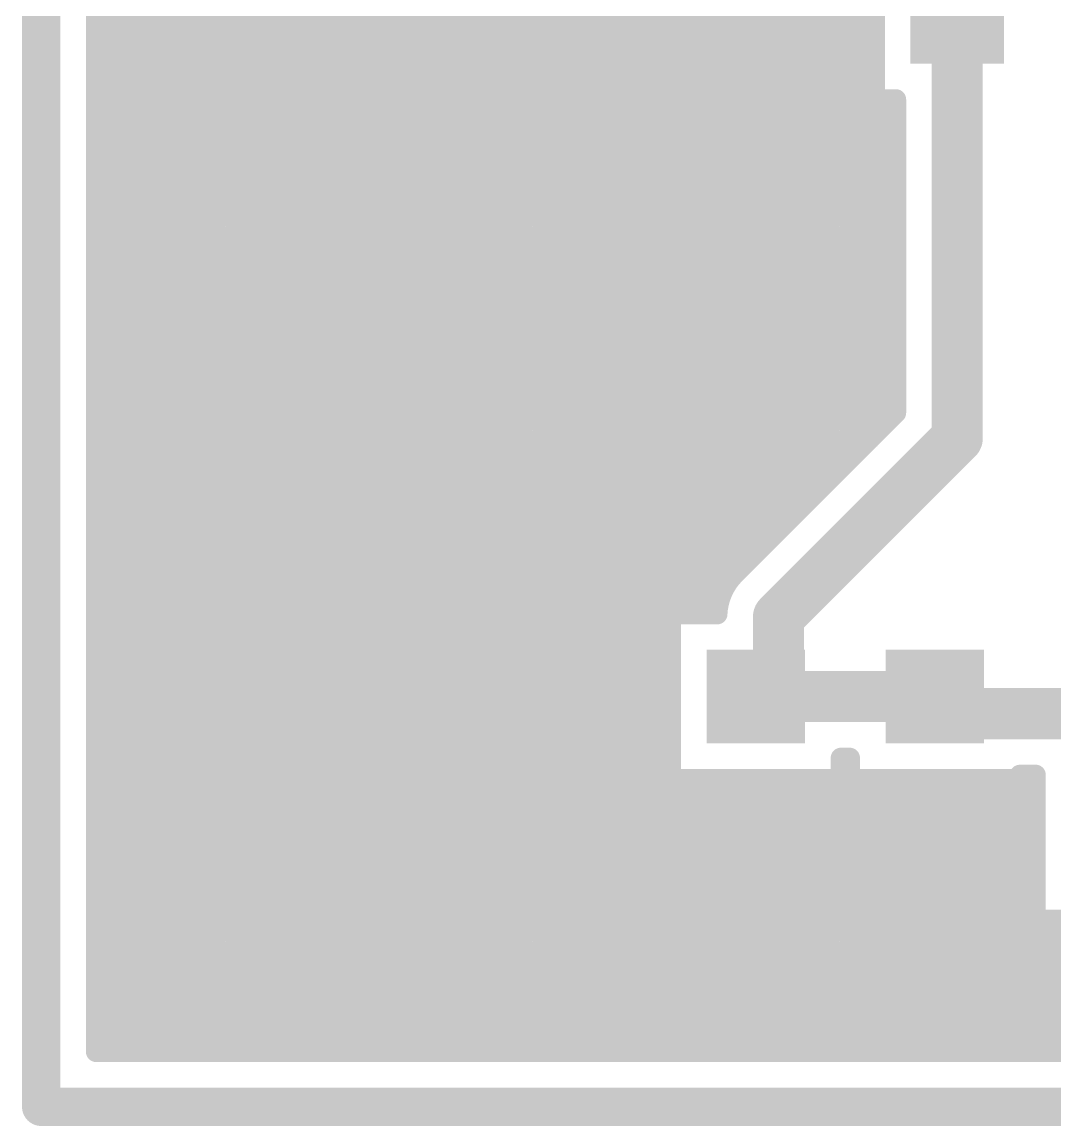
# Model space of a CAD drawing. Header units: inches. Extents: x 0 to 226, y 0 to 70.
# Drawn here: x 88.13 to 98.4, y -0.19 to 10.78 of the extents above; entities that cross this region are included whole.
import ezdxf

# ---------------------------------------------------------------- set-up
doc = ezdxf.new("R2010")
doc.units = ezdxf.units.IN
doc.layers.add('Keep-Out Layer', color=6, linetype='Continuous')
doc.layers.add('Top Layer', color=1, linetype='Continuous')

msp = doc.modelspace()

# ---------------------------------------------------------------- linework, layer by layer
at = {"layer": 'Keep-Out Layer'}
for points in [[(88.322, 0, 0.381, 0.381, 0), (88.322, 24.83, 0.381, 0.381, 0)], [(88.322, 0, 0.381, 0.381, 0), (107.762, 0, 0.381, 0.381, 0)]]:
    msp.add_lwpolyline(points, format="xyseb", dxfattribs=at)
msp.add_lwpolyline([(88.226, 0, 0.191, 0.191, 1), (88.417, 0, 0.191, 0.191, 1)], format="xyseb", close=True, dxfattribs=at)
msp.add_lwpolyline([(88.226, 0, 0.191, 0.191, 1), (88.417, 0, 0.191, 0.191, 1)], format="xyseb", close=True, dxfattribs=at)
at = {"layer": 'Top Layer'}
for points in [[(88.868, 0.546, 0.203, 0.203, 0), (88.868, 18.506, 0.203, 0.203, 0)], [(89.038, 0.546, 0.203, 0.203, 0), (89.038, 18.506, 0.203, 0.203, 0)], [(89.242, 0.546, 0.203, 0.203, 0), (89.242, 18.506, 0.203, 0.203, 0)], [(89.445, 0.546, 0.203, 0.203, 0), (89.445, 18.506, 0.203, 0.203, 0)], [(89.648, 0.546, 0.203, 0.203, 0), (89.648, 18.506, 0.203, 0.203, 0)], [(89.851, 0.546, 0.203, 0.203, 0), (89.851, 18.506, 0.203, 0.203, 0)], [(90.054, 0.546, 0.203, 0.203, 0), (90.054, 18.506, 0.203, 0.203, 0)], [(90.258, 0.546, 0.203, 0.203, 0), (90.258, 18.506, 0.203, 0.203, 0)], [(90.461, 0.546, 0.203, 0.203, 0), (90.461, 18.506, 0.203, 0.203, 0)], [(90.664, 0.546, 0.203, 0.203, 0), (90.664, 18.506, 0.203, 0.203, 0)], [(90.867, 0.546, 0.203, 0.203, 0), (90.867, 18.506, 0.203, 0.203, 0)], [(91.07, 0.546, 0.203, 0.203, 0), (91.07, 18.506, 0.203, 0.203, 0)], [(91.274, 0.546, 0.203, 0.203, 0), (91.274, 18.506, 0.203, 0.203, 0)], [(91.477, 0.546, 0.203, 0.203, 0), (91.477, 18.506, 0.203, 0.203, 0)], [(91.68, 0.546, 0.203, 0.203, 0), (91.68, 18.506, 0.203, 0.203, 0)], [(91.883, 0.546, 0.203, 0.203, 0), (91.883, 18.506, 0.203, 0.203, 0)], [(92.086, 0.546, 0.203, 0.203, 0), (92.086, 18.506, 0.203, 0.203, 0)], [(92.29, 0.546, 0.203, 0.203, 0), (92.29, 18.506, 0.203, 0.203, 0)], [(92.493, 0.546, 0.203, 0.203, 0), (92.493, 18.506, 0.203, 0.203, 0)], [(92.696, 0.546, 0.203, 0.203, 0), (92.696, 18.506, 0.203, 0.203, 0)], [(92.899, 0.546, 0.203, 0.203, 0), (92.899, 18.506, 0.203, 0.203, 0)], [(93.102, 0.546, 0.203, 0.203, 0), (93.102, 18.506, 0.203, 0.203, 0)], [(93.306, 0.546, 0.203, 0.203, 0), (93.306, 18.506, 0.203, 0.203, 0)], [(93.509, 0.546, 0.203, 0.203, 0), (93.509, 18.506, 0.203, 0.203, 0)], [(93.712, 0.546, 0.203, 0.203, 0), (93.712, 18.506, 0.203, 0.203, 0)], [(93.915, 0.546, 0.203, 0.203, 0), (93.915, 18.506, 0.203, 0.203, 0)], [(94.118, 0.546, 0.203, 0.203, 0), (94.118, 18.506, 0.203, 0.203, 0)], [(94.322, 0.546, 0.203, 0.203, 0), (94.322, 18.506, 0.203, 0.203, 0)], [(94.525, 0.546, 0.203, 0.203, 0), (94.525, 18.506, 0.203, 0.203, 0)], [(94.728, 4.898, 0.203, 0.203, 0), (94.728, 18.506, 0.203, 0.203, 0)], [(94.931, 4.898, 0.203, 0.203, 0), (94.931, 18.506, 0.203, 0.203, 0)], [(95.134, 5.196, 0.203, 0.203, 0), (95.134, 18.506, 0.203, 0.203, 0)], [(95.338, 5.42, 0.203, 0.203, 0), (95.338, 18.506, 0.203, 0.203, 0)], [(95.541, 5.623, 0.203, 0.203, 0), (95.541, 18.506, 0.203, 0.203, 0)], [(95.744, 5.827, 0.203, 0.203, 0), (95.744, 18.506, 0.203, 0.203, 0)], [(95.947, 6.03, 0.203, 0.203, 0), (95.947, 18.506, 0.203, 0.203, 0)], [(96.15, 6.233, 0.203, 0.203, 0), (96.15, 18.506, 0.203, 0.203, 0)], [(96.354, 6.436, 0.203, 0.203, 0), (96.354, 18.506, 0.203, 0.203, 0)], [(96.557, 6.639, 0.203, 0.203, 0), (96.557, 18.506, 0.203, 0.203, 0)], [(96.606, 10.015, 0.203, 0.203, 0), (96.606, 11.706, 0.203, 0.203, 0)], [(97.426, 8.94, 0.508, 0.508, 0), (97.426, 10.86, 0.508, 0.508, 0)], [(88.868, 10.886, 0.203, 0.203, 0), (96.606, 10.886, 0.203, 0.203, 0)], [(88.868, 10.682, 0.203, 0.203, 0), (96.606, 10.682, 0.203, 0.203, 0)], [(88.868, 10.479, 0.203, 0.203, 0), (96.606, 10.479, 0.203, 0.203, 0)], [(88.868, 10.276, 0.203, 0.203, 0), (96.606, 10.276, 0.203, 0.203, 0)], [(88.868, 10.073, 0.203, 0.203, 0), (96.606, 10.073, 0.203, 0.203, 0)], [(96.606, 10.015, 0.203, 0.203, 0), (96.817, 10.015, 0.203, 0.203, 0)], [(96.76, 6.843, 0.203, 0.203, 0), (96.76, 10.015, 0.203, 0.203, 0)], [(96.817, 8.94, 0.203, 0.203, 0), (96.817, 10.015, 0.203, 0.203, 0)], [(88.868, 9.87, 0.203, 0.203, 0), (96.817, 9.87, 0.203, 0.203, 0)], [(88.868, 9.666, 0.203, 0.203, 0), (96.817, 9.666, 0.203, 0.203, 0)], [(88.868, 9.463, 0.203, 0.203, 0), (96.817, 9.463, 0.203, 0.203, 0)], [(88.868, 9.26, 0.203, 0.203, 0), (96.817, 9.26, 0.203, 0.203, 0)], [(88.868, 9.057, 0.203, 0.203, 0), (96.817, 9.057, 0.203, 0.203, 0)], [(97.426, 6.647, 0.508, 0.508, 0), (97.426, 8.94, 0.508, 0.508, 0)], [(96.817, 6.899, 0.203, 0.203, 0), (96.817, 8.94, 0.203, 0.203, 0)], [(88.868, 8.854, 0.203, 0.203, 0), (96.817, 8.854, 0.203, 0.203, 0)], [(88.868, 8.65, 0.203, 0.203, 0), (96.817, 8.65, 0.203, 0.203, 0)], [(88.868, 8.447, 0.203, 0.203, 0), (96.817, 8.447, 0.203, 0.203, 0)], [(88.868, 8.244, 0.203, 0.203, 0), (96.817, 8.244, 0.203, 0.203, 0)], [(88.868, 8.041, 0.203, 0.203, 0), (96.817, 8.041, 0.203, 0.203, 0)], [(88.868, 7.838, 0.203, 0.203, 0), (96.817, 7.838, 0.203, 0.203, 0)], [(88.868, 7.634, 0.203, 0.203, 0), (96.817, 7.634, 0.203, 0.203, 0)], [(88.868, 7.431, 0.203, 0.203, 0), (96.817, 7.431, 0.203, 0.203, 0)], [(88.868, 7.228, 0.203, 0.203, 0), (96.817, 7.228, 0.203, 0.203, 0)], [(88.868, 7.025, 0.203, 0.203, 0), (96.817, 7.025, 0.203, 0.203, 0)], [(88.868, 6.822, 0.203, 0.203, 0), (96.739, 6.822, 0.203, 0.203, 0)], [(95.218, 5.301, 0.203, 0.203, 0), (96.817, 6.899, 0.203, 0.203, 0)], [(95.649, 4.87, 0.508, 0.508, 0), (97.426, 6.647, 0.508, 0.508, 0)], [(88.868, 6.618, 0.203, 0.203, 0), (96.536, 6.618, 0.203, 0.203, 0)], [(88.868, 6.415, 0.203, 0.203, 0), (96.333, 6.415, 0.203, 0.203, 0)], [(88.868, 6.212, 0.203, 0.203, 0), (96.129, 6.212, 0.203, 0.203, 0)], [(88.868, 6.009, 0.203, 0.203, 0), (95.926, 6.009, 0.203, 0.203, 0)], [(88.868, 5.806, 0.203, 0.203, 0), (95.723, 5.806, 0.203, 0.203, 0)], [(88.868, 5.602, 0.203, 0.203, 0), (95.52, 5.602, 0.203, 0.203, 0)], [(88.868, 5.399, 0.203, 0.203, 0), (95.317, 5.399, 0.203, 0.203, 0)], [(95.04, 4.898, 0.203, 0.203, -0.186704), (95.218, 5.301, 0.203, 0.203, 0)], [(95.04, 4.898, 0.203, 0.203, -0.186704), (95.218, 5.301, 0.203, 0.203, 0)], [(88.868, 5.196, 0.203, 0.203, 0), (95.134, 5.196, 0.203, 0.203, 0)], [(88.868, 4.993, 0.203, 0.203, 0), (95.052, 4.993, 0.203, 0.203, 0)], [(95.649, 4.289, 0.508, 0.508, 0), (95.649, 4.87, 0.508, 0.508, 0)], [(94.579, 4.898, 0.203, 0.203, 0), (95.04, 4.898, 0.203, 0.203, 0)], [(94.579, 3.257, 0.203, 0.203, 0), (94.579, 4.898, 0.203, 0.203, 0)], [(88.868, 4.79, 0.203, 0.203, 0), (94.579, 4.79, 0.203, 0.203, 0)], [(88.868, 4.586, 0.203, 0.203, 0), (94.579, 4.586, 0.203, 0.203, 0)], [(95.438, 4.078, 0.508, 0.508, 0), (95.649, 4.289, 0.508, 0.508, 0)], [(88.868, 4.383, 0.203, 0.203, 0), (94.579, 4.383, 0.203, 0.203, 0)], [(88.868, 4.18, 0.203, 0.203, 0), (94.579, 4.18, 0.203, 0.203, 0)], [(95.424, 4.078, 0.508, 0.508, 0), (97.203, 4.078, 0.508, 0.508, 0)], [(95.424, 4.078, 0.508, 0.508, 0), (95.438, 4.078, 0.508, 0.508, 0)], [(97.203, 4.078, 0.508, 0.508, 0), (97.372, 3.908, 0.508, 0.508, 0)], [(88.868, 3.977, 0.203, 0.203, 0), (94.579, 3.977, 0.203, 0.203, 0)], [(97.372, 3.908, 0.508, 0.508, 0), (98.866, 3.908, 0.508, 0.508, 0)], [(88.868, 3.774, 0.203, 0.203, 0), (94.579, 3.774, 0.203, 0.203, 0)], [(88.868, 3.57, 0.203, 0.203, 0), (94.579, 3.57, 0.203, 0.203, 0)], [(96.27, 3.468, 0.203, 0.203, 0), (96.357, 3.468, 0.203, 0.203, 0)], [(96.27, 3.257, 0.203, 0.203, 0), (96.27, 3.468, 0.203, 0.203, 0)], [(96.354, 0.546, 0.203, 0.203, 0), (96.354, 3.468, 0.203, 0.203, 0)], [(96.357, 3.257, 0.203, 0.203, 0), (96.357, 3.468, 0.203, 0.203, 0)], [(88.868, 3.367, 0.203, 0.203, 0), (94.579, 3.367, 0.203, 0.203, 0)], [(96.27, 3.367, 0.203, 0.203, 0), (96.357, 3.367, 0.203, 0.203, 0)], [(94.579, 3.257, 0.203, 0.203, 0), (96.27, 3.257, 0.203, 0.203, 0)], [(94.728, 0.546, 0.203, 0.203, 0), (94.728, 3.257, 0.203, 0.203, 0)], [(94.931, 0.546, 0.203, 0.203, 0), (94.931, 3.257, 0.203, 0.203, 0)], [(95.134, 0.546, 0.203, 0.203, 0), (95.134, 3.257, 0.203, 0.203, 0)], [(95.338, 0.546, 0.203, 0.203, 0), (95.338, 3.257, 0.203, 0.203, 0)], [(95.541, 0.546, 0.203, 0.203, 0), (95.541, 3.257, 0.203, 0.203, 0)], [(95.744, 0.546, 0.203, 0.203, 0), (95.744, 3.257, 0.203, 0.203, 0)], [(95.947, 0.546, 0.203, 0.203, 0), (95.947, 3.257, 0.203, 0.203, 0)], [(96.15, 0.546, 0.203, 0.203, 0), (96.15, 3.257, 0.203, 0.203, 0)], [(96.357, 3.257, 0.203, 0.203, 0), (98.048, 3.257, 0.203, 0.203, 0)], [(96.557, 0.546, 0.203, 0.203, 0), (96.557, 3.257, 0.203, 0.203, 0)], [(96.76, 0.546, 0.203, 0.203, 0), (96.76, 3.257, 0.203, 0.203, 0)], [(96.963, 0.546, 0.203, 0.203, 0), (96.963, 3.257, 0.203, 0.203, 0)], [(97.166, 0.546, 0.203, 0.203, 0), (97.166, 3.257, 0.203, 0.203, 0)], [(97.37, 0.546, 0.203, 0.203, 0), (97.37, 3.257, 0.203, 0.203, 0)], [(97.573, 0.546, 0.203, 0.203, 0), (97.573, 3.257, 0.203, 0.203, 0)], [(97.776, 0.546, 0.203, 0.203, 0), (97.776, 3.257, 0.203, 0.203, 0)], [(97.979, 0.546, 0.203, 0.203, 0), (97.979, 3.257, 0.203, 0.203, 0)], [(98.048, 3.299, 0.203, 0.203, 0), (98.204, 3.299, 0.203, 0.203, 0)], [(98.182, 0.546, 0.203, 0.203, 0), (98.182, 3.299, 0.203, 0.203, 0)], [(98.204, 1.859, 0.203, 0.203, 0), (98.204, 3.299, 0.203, 0.203, 0)], [(88.868, 3.164, 0.203, 0.203, 0), (98.204, 3.164, 0.203, 0.203, 0)], [(88.868, 2.961, 0.203, 0.203, 0), (98.204, 2.961, 0.203, 0.203, 0)], [(88.868, 2.758, 0.203, 0.203, 0), (98.204, 2.758, 0.203, 0.203, 0)], [(88.868, 2.554, 0.203, 0.203, 0), (98.204, 2.554, 0.203, 0.203, 0)], [(88.868, 2.351, 0.203, 0.203, 0), (98.204, 2.351, 0.203, 0.203, 0)], [(88.868, 2.148, 0.203, 0.203, 0), (98.204, 2.148, 0.203, 0.203, 0)], [(88.868, 1.945, 0.203, 0.203, 0), (98.204, 1.945, 0.203, 0.203, 0)], [(98.204, 1.859, 0.203, 0.203, 0), (99.915, 1.859, 0.203, 0.203, 0)], [(98.386, 0.546, 0.203, 0.203, 0), (98.386, 1.859, 0.203, 0.203, 0)], [(88.868, 1.742, 0.203, 0.203, 0), (107.216, 1.742, 0.203, 0.203, 0)], [(88.868, 1.538, 0.203, 0.203, 0), (107.216, 1.538, 0.203, 0.203, 0)], [(88.868, 1.335, 0.203, 0.203, 0), (107.216, 1.335, 0.203, 0.203, 0)], [(88.868, 1.132, 0.203, 0.203, 0), (107.216, 1.132, 0.203, 0.203, 0)], [(88.868, 0.929, 0.203, 0.203, 0), (107.216, 0.929, 0.203, 0.203, 0)], [(88.868, 0.726, 0.203, 0.203, 0), (107.216, 0.726, 0.203, 0.203, 0)], [(88.868, 0.546, 0.203, 0.203, 0), (107.216, 0.546, 0.203, 0.203, 0)]]:
    msp.add_lwpolyline(points, format="xyseb", dxfattribs=at)
for points in [[(97.299, 10.86, 0.254, 0.254, 1), (97.553, 10.86, 0.254, 0.254, 1)], [(92.033, 10.687, 0.305, 0.305, 1), (92.337, 10.687, 0.305, 0.305, 1)], [(90.433, 10.619, 0.305, 0.305, 1), (90.738, 10.619, 0.305, 0.305, 1)], [(88.817, 10.682, 0.102, 0.102, 1), (88.918, 10.682, 0.102, 0.102, 1)], [(96.555, 10.682, 0.102, 0.102, 1), (96.656, 10.682, 0.102, 0.102, 1)], [(88.817, 10.479, 0.102, 0.102, 1), (88.918, 10.479, 0.102, 0.102, 1)], [(96.555, 10.479, 0.102, 0.102, 1), (96.656, 10.479, 0.102, 0.102, 1)], [(88.817, 10.276, 0.102, 0.102, 1), (88.918, 10.276, 0.102, 0.102, 1)], [(96.555, 10.276, 0.102, 0.102, 1), (96.656, 10.276, 0.102, 0.102, 1)], [(94.157, 9.861, 0.356, 0.356, 1), (94.513, 9.861, 0.356, 0.356, 1)], [(88.817, 10.073, 0.102, 0.102, 1), (88.918, 10.073, 0.102, 0.102, 1)], [(95.766, 9.756, 0.356, 0.356, 1), (96.121, 9.756, 0.356, 0.356, 1)], [(96.555, 10.073, 0.102, 0.102, 1), (96.656, 10.073, 0.102, 0.102, 1)], [(96.555, 10.015, 0.102, 0.102, 1), (96.656, 10.015, 0.102, 0.102, 1)], [(96.555, 10.015, 0.102, 0.102, 1), (96.656, 10.015, 0.102, 0.102, 1)], [(96.709, 10.015, 0.102, 0.102, 1), (96.811, 10.015, 0.102, 0.102, 1)], [(96.766, 10.015, 0.102, 0.102, 1), (96.867, 10.015, 0.102, 0.102, 1)], [(96.766, 10.015, 0.102, 0.102, 1), (96.867, 10.015, 0.102, 0.102, 1)], [(88.817, 9.87, 0.102, 0.102, 1), (88.918, 9.87, 0.102, 0.102, 1)], [(96.766, 9.87, 0.102, 0.102, 1), (96.867, 9.87, 0.102, 0.102, 1)], [(88.817, 9.666, 0.102, 0.102, 1), (88.918, 9.666, 0.102, 0.102, 1)], [(96.766, 9.666, 0.102, 0.102, 1), (96.867, 9.666, 0.102, 0.102, 1)], [(93.558, 9.35, 0.356, 0.356, 1), (93.914, 9.35, 0.356, 0.356, 1)], [(88.817, 9.463, 0.102, 0.102, 1), (88.918, 9.463, 0.102, 0.102, 1)], [(96.766, 9.463, 0.102, 0.102, 1), (96.867, 9.463, 0.102, 0.102, 1)], [(88.817, 9.26, 0.102, 0.102, 1), (88.918, 9.26, 0.102, 0.102, 1)], [(90.74, 9.111, 0.305, 0.305, 1), (91.044, 9.111, 0.305, 0.305, 1)], [(96.766, 9.26, 0.102, 0.102, 1), (96.867, 9.26, 0.102, 0.102, 1)], [(89.343, 8.958, 0.305, 0.305, 1), (89.648, 8.958, 0.305, 0.305, 1)], [(92.136, 8.937, 0.305, 0.305, 1), (92.441, 8.937, 0.305, 0.305, 1)], [(88.817, 9.057, 0.102, 0.102, 1), (88.918, 9.057, 0.102, 0.102, 1)], [(96.766, 9.057, 0.102, 0.102, 1), (96.867, 9.057, 0.102, 0.102, 1)], [(97.299, 8.94, 0.254, 0.254, 1), (97.553, 8.94, 0.254, 0.254, 1)], [(97.299, 8.94, 0.254, 0.254, 1), (97.553, 8.94, 0.254, 0.254, 1)], [(96.766, 8.94, 0.102, 0.102, 1), (96.867, 8.94, 0.102, 0.102, 1)], [(96.766, 8.94, 0.102, 0.102, 1), (96.867, 8.94, 0.102, 0.102, 1)], [(88.817, 8.854, 0.102, 0.102, 1), (88.918, 8.854, 0.102, 0.102, 1)], [(96.766, 8.854, 0.102, 0.102, 1), (96.867, 8.854, 0.102, 0.102, 1)], [(88.817, 8.65, 0.102, 0.102, 1), (88.918, 8.65, 0.102, 0.102, 1)], [(96.766, 8.65, 0.102, 0.102, 1), (96.867, 8.65, 0.102, 0.102, 1)], [(88.817, 8.447, 0.102, 0.102, 1), (88.918, 8.447, 0.102, 0.102, 1)], [(96.766, 8.447, 0.102, 0.102, 1), (96.867, 8.447, 0.102, 0.102, 1)], [(88.817, 8.244, 0.102, 0.102, 1), (88.918, 8.244, 0.102, 0.102, 1)], [(96.766, 8.244, 0.102, 0.102, 1), (96.867, 8.244, 0.102, 0.102, 1)], [(88.817, 8.041, 0.102, 0.102, 1), (88.918, 8.041, 0.102, 0.102, 1)], [(96.766, 8.041, 0.102, 0.102, 1), (96.867, 8.041, 0.102, 0.102, 1)], [(95.519, 7.786, 0.305, 0.305, 1), (95.824, 7.786, 0.305, 0.305, 1)], [(88.817, 7.838, 0.102, 0.102, 1), (88.918, 7.838, 0.102, 0.102, 1)], [(91.438, 7.602, 0.305, 0.305, 1), (91.743, 7.602, 0.305, 0.305, 1)], [(94.045, 7.701, 0.305, 0.305, 1), (94.35, 7.701, 0.305, 0.305, 1)], [(96.766, 7.838, 0.102, 0.102, 1), (96.867, 7.838, 0.102, 0.102, 1)], [(88.817, 7.634, 0.102, 0.102, 1), (88.918, 7.634, 0.102, 0.102, 1)], [(96.766, 7.634, 0.102, 0.102, 1), (96.867, 7.634, 0.102, 0.102, 1)], [(88.817, 7.431, 0.102, 0.102, 1), (88.918, 7.431, 0.102, 0.102, 1)], [(92.834, 7.189, 0.305, 0.305, 1), (93.139, 7.189, 0.305, 0.305, 1)], [(96.766, 7.431, 0.102, 0.102, 1), (96.867, 7.431, 0.102, 0.102, 1)], [(88.817, 7.228, 0.102, 0.102, 1), (88.918, 7.228, 0.102, 0.102, 1)], [(90.041, 6.955, 0.305, 0.305, 1), (90.346, 6.955, 0.305, 0.305, 1)], [(96.766, 7.228, 0.102, 0.102, 1), (96.867, 7.228, 0.102, 0.102, 1)], [(88.817, 7.025, 0.102, 0.102, 1), (88.918, 7.025, 0.102, 0.102, 1)], [(95.346, 6.748, 0.305, 0.305, 1), (95.651, 6.748, 0.305, 0.305, 1)], [(96.766, 7.025, 0.102, 0.102, 1), (96.867, 7.025, 0.102, 0.102, 1)], [(88.817, 6.822, 0.102, 0.102, 1), (88.918, 6.822, 0.102, 0.102, 1)], [(96.688, 6.822, 0.102, 0.102, 1), (96.79, 6.822, 0.102, 0.102, 1)], [(96.709, 6.843, 0.102, 0.102, 1), (96.811, 6.843, 0.102, 0.102, 1)], [(96.766, 6.899, 0.102, 0.102, 1), (96.867, 6.899, 0.102, 0.102, 1)], [(96.766, 6.899, 0.102, 0.102, 1), (96.867, 6.899, 0.102, 0.102, 1)], [(97.299, 6.647, 0.254, 0.254, 1), (97.553, 6.647, 0.254, 0.254, 1)], [(97.299, 6.647, 0.254, 0.254, 1), (97.553, 6.647, 0.254, 0.254, 1)], [(88.817, 6.618, 0.102, 0.102, 1), (88.918, 6.618, 0.102, 0.102, 1)], [(89.343, 6.443, 0.305, 0.305, 1), (89.648, 6.443, 0.305, 0.305, 1)], [(96.485, 6.618, 0.102, 0.102, 1), (96.587, 6.618, 0.102, 0.102, 1)], [(96.506, 6.639, 0.102, 0.102, 1), (96.608, 6.639, 0.102, 0.102, 1)], [(88.817, 6.415, 0.102, 0.102, 1), (88.918, 6.415, 0.102, 0.102, 1)], [(96.282, 6.415, 0.102, 0.102, 1), (96.383, 6.415, 0.102, 0.102, 1)], [(96.303, 6.436, 0.102, 0.102, 1), (96.404, 6.436, 0.102, 0.102, 1)], [(88.817, 6.212, 0.102, 0.102, 1), (88.918, 6.212, 0.102, 0.102, 1)], [(91.56, 5.96, 0.305, 0.305, 1), (91.865, 5.96, 0.305, 0.305, 1)], [(96.079, 6.212, 0.102, 0.102, 1), (96.18, 6.212, 0.102, 0.102, 1)], [(96.1, 6.233, 0.102, 0.102, 1), (96.201, 6.233, 0.102, 0.102, 1)], [(88.817, 6.009, 0.102, 0.102, 1), (88.918, 6.009, 0.102, 0.102, 1)], [(95.875, 6.009, 0.102, 0.102, 1), (95.977, 6.009, 0.102, 0.102, 1)], [(95.896, 6.03, 0.102, 0.102, 1), (95.998, 6.03, 0.102, 0.102, 1)], [(95.693, 5.827, 0.102, 0.102, 1), (95.795, 5.827, 0.102, 0.102, 1)], [(88.817, 5.806, 0.102, 0.102, 1), (88.918, 5.806, 0.102, 0.102, 1)], [(94.078, 5.595, 0.305, 0.305, 1), (94.383, 5.595, 0.305, 0.305, 1)], [(95.672, 5.806, 0.102, 0.102, 1), (95.774, 5.806, 0.102, 0.102, 1)], [(95.49, 5.623, 0.102, 0.102, 1), (95.592, 5.623, 0.102, 0.102, 1)], [(88.817, 5.602, 0.102, 0.102, 1), (88.918, 5.602, 0.102, 0.102, 1)], [(95.469, 5.602, 0.102, 0.102, 1), (95.571, 5.602, 0.102, 0.102, 1)], [(88.817, 5.399, 0.102, 0.102, 1), (88.918, 5.399, 0.102, 0.102, 1)], [(95.266, 5.399, 0.102, 0.102, 1), (95.367, 5.399, 0.102, 0.102, 1)], [(95.287, 5.42, 0.102, 0.102, 1), (95.388, 5.42, 0.102, 0.102, 1)], [(95.167, 5.301, 0.102, 0.102, 1), (95.269, 5.301, 0.102, 0.102, 1)], [(95.167, 5.301, 0.102, 0.102, 1), (95.269, 5.301, 0.102, 0.102, 1)], [(95.167, 5.301, 0.102, 0.102, 1), (95.269, 5.301, 0.102, 0.102, 1)], [(88.817, 5.196, 0.102, 0.102, 1), (88.918, 5.196, 0.102, 0.102, 1)], [(95.084, 5.196, 0.102, 0.102, 1), (95.185, 5.196, 0.102, 0.102, 1)], [(95.084, 5.196, 0.102, 0.102, 1), (95.185, 5.196, 0.102, 0.102, 1)], [(88.817, 4.993, 0.102, 0.102, 1), (88.918, 4.993, 0.102, 0.102, 1)], [(91.866, 4.79, 0.305, 0.305, 1), (92.171, 4.79, 0.305, 0.305, 1)], [(95.001, 4.993, 0.102, 0.102, 1), (95.103, 4.993, 0.102, 0.102, 1)], [(95.522, 4.87, 0.254, 0.254, 1), (95.776, 4.87, 0.254, 0.254, 1)], [(95.522, 4.87, 0.254, 0.254, 1), (95.776, 4.87, 0.254, 0.254, 1)], [(94.528, 4.898, 0.102, 0.102, 1), (94.63, 4.898, 0.102, 0.102, 1)], [(94.528, 4.898, 0.102, 0.102, 1), (94.63, 4.898, 0.102, 0.102, 1)], [(94.677, 4.898, 0.102, 0.102, 1), (94.779, 4.898, 0.102, 0.102, 1)], [(94.88, 4.898, 0.102, 0.102, 1), (94.982, 4.898, 0.102, 0.102, 1)], [(94.989, 4.898, 0.102, 0.102, 1), (95.091, 4.898, 0.102, 0.102, 1)], [(94.989, 4.898, 0.102, 0.102, 1), (95.091, 4.898, 0.102, 0.102, 1)], [(94.989, 4.898, 0.102, 0.102, 1), (95.091, 4.898, 0.102, 0.102, 1)], [(88.817, 4.79, 0.102, 0.102, 1), (88.918, 4.79, 0.102, 0.102, 1)], [(94.528, 4.79, 0.102, 0.102, 1), (94.63, 4.79, 0.102, 0.102, 1)], [(88.817, 4.586, 0.102, 0.102, 1), (88.918, 4.586, 0.102, 0.102, 1)], [(90.06, 4.41, 0.305, 0.305, 1), (90.365, 4.41, 0.305, 0.305, 1)], [(94.528, 4.586, 0.102, 0.102, 1), (94.63, 4.586, 0.102, 0.102, 1)], [(95.522, 4.289, 0.254, 0.254, 1), (95.776, 4.289, 0.254, 0.254, 1)], [(95.522, 4.289, 0.254, 0.254, 1), (95.776, 4.289, 0.254, 0.254, 1)], [(88.817, 4.383, 0.102, 0.102, 1), (88.918, 4.383, 0.102, 0.102, 1)], [(93.391, 4.101, 0.356, 0.356, 1), (93.747, 4.101, 0.356, 0.356, 1)], [(94.528, 4.383, 0.102, 0.102, 1), (94.63, 4.383, 0.102, 0.102, 1)], [(88.817, 4.18, 0.102, 0.102, 1), (88.918, 4.18, 0.102, 0.102, 1)], [(94.528, 4.18, 0.102, 0.102, 1), (94.63, 4.18, 0.102, 0.102, 1)], [(95.297, 4.078, 0.254, 0.254, 1), (95.551, 4.078, 0.254, 0.254, 1)], [(95.297, 4.078, 0.254, 0.254, 1), (95.551, 4.078, 0.254, 0.254, 1)], [(95.311, 4.078, 0.254, 0.254, 1), (95.565, 4.078, 0.254, 0.254, 1)], [(95.311, 4.078, 0.254, 0.254, 1), (95.565, 4.078, 0.254, 0.254, 1)], [(97.076, 4.078, 0.254, 0.254, 1), (97.33, 4.078, 0.254, 0.254, 1)], [(97.076, 4.078, 0.254, 0.254, 1), (97.33, 4.078, 0.254, 0.254, 1)], [(88.817, 3.977, 0.102, 0.102, 1), (88.918, 3.977, 0.102, 0.102, 1)], [(94.528, 3.977, 0.102, 0.102, 1), (94.63, 3.977, 0.102, 0.102, 1)], [(97.245, 3.908, 0.254, 0.254, 1), (97.499, 3.908, 0.254, 0.254, 1)], [(97.245, 3.908, 0.254, 0.254, 1), (97.499, 3.908, 0.254, 0.254, 1)], [(88.817, 3.774, 0.102, 0.102, 1), (88.918, 3.774, 0.102, 0.102, 1)], [(91.215, 3.596, 0.305, 0.305, 1), (91.519, 3.596, 0.305, 0.305, 1)], [(94.528, 3.774, 0.102, 0.102, 1), (94.63, 3.774, 0.102, 0.102, 1)], [(88.817, 3.57, 0.102, 0.102, 1), (88.918, 3.57, 0.102, 0.102, 1)], [(94.528, 3.57, 0.102, 0.102, 1), (94.63, 3.57, 0.102, 0.102, 1)], [(96.219, 3.468, 0.102, 0.102, 1), (96.321, 3.468, 0.102, 0.102, 1)], [(96.219, 3.468, 0.102, 0.102, 1), (96.321, 3.468, 0.102, 0.102, 1)], [(96.303, 3.468, 0.102, 0.102, 1), (96.404, 3.468, 0.102, 0.102, 1)], [(96.306, 3.468, 0.102, 0.102, 1), (96.408, 3.468, 0.102, 0.102, 1)], [(96.306, 3.468, 0.102, 0.102, 1), (96.408, 3.468, 0.102, 0.102, 1)], [(88.817, 3.367, 0.102, 0.102, 1), (88.918, 3.367, 0.102, 0.102, 1)], [(94.528, 3.367, 0.102, 0.102, 1), (94.63, 3.367, 0.102, 0.102, 1)], [(96.219, 3.367, 0.102, 0.102, 1), (96.321, 3.367, 0.102, 0.102, 1)], [(96.306, 3.367, 0.102, 0.102, 1), (96.408, 3.367, 0.102, 0.102, 1)], [(94.528, 3.257, 0.102, 0.102, 1), (94.63, 3.257, 0.102, 0.102, 1)], [(94.528, 3.257, 0.102, 0.102, 1), (94.63, 3.257, 0.102, 0.102, 1)], [(94.677, 3.257, 0.102, 0.102, 1), (94.779, 3.257, 0.102, 0.102, 1)], [(94.88, 3.257, 0.102, 0.102, 1), (94.982, 3.257, 0.102, 0.102, 1)], [(95.084, 3.257, 0.102, 0.102, 1), (95.185, 3.257, 0.102, 0.102, 1)], [(95.287, 3.257, 0.102, 0.102, 1), (95.388, 3.257, 0.102, 0.102, 1)], [(95.49, 3.257, 0.102, 0.102, 1), (95.592, 3.257, 0.102, 0.102, 1)], [(95.693, 3.257, 0.102, 0.102, 1), (95.795, 3.257, 0.102, 0.102, 1)], [(95.896, 3.257, 0.102, 0.102, 1), (95.998, 3.257, 0.102, 0.102, 1)], [(96.1, 3.257, 0.102, 0.102, 1), (96.201, 3.257, 0.102, 0.102, 1)], [(96.219, 3.257, 0.102, 0.102, 1), (96.321, 3.257, 0.102, 0.102, 1)], [(96.219, 3.257, 0.102, 0.102, 1), (96.321, 3.257, 0.102, 0.102, 1)], [(96.306, 3.257, 0.102, 0.102, 1), (96.408, 3.257, 0.102, 0.102, 1)], [(96.306, 3.257, 0.102, 0.102, 1), (96.408, 3.257, 0.102, 0.102, 1)], [(96.506, 3.257, 0.102, 0.102, 1), (96.608, 3.257, 0.102, 0.102, 1)], [(96.709, 3.257, 0.102, 0.102, 1), (96.811, 3.257, 0.102, 0.102, 1)], [(96.912, 3.257, 0.102, 0.102, 1), (97.014, 3.257, 0.102, 0.102, 1)], [(97.116, 3.257, 0.102, 0.102, 1), (97.217, 3.257, 0.102, 0.102, 1)], [(97.319, 3.257, 0.102, 0.102, 1), (97.42, 3.257, 0.102, 0.102, 1)], [(97.522, 3.257, 0.102, 0.102, 1), (97.624, 3.257, 0.102, 0.102, 1)], [(97.725, 3.257, 0.102, 0.102, 1), (97.827, 3.257, 0.102, 0.102, 1)], [(97.928, 3.257, 0.102, 0.102, 1), (98.03, 3.257, 0.102, 0.102, 1)], [(97.998, 3.299, 0.102, 0.102, 1), (98.099, 3.299, 0.102, 0.102, 1)], [(97.998, 3.257, 0.102, 0.102, 1), (98.099, 3.257, 0.102, 0.102, 1)], [(98.132, 3.299, 0.102, 0.102, 1), (98.233, 3.299, 0.102, 0.102, 1)], [(98.153, 3.299, 0.102, 0.102, 1), (98.255, 3.299, 0.102, 0.102, 1)], [(98.153, 3.299, 0.102, 0.102, 1), (98.255, 3.299, 0.102, 0.102, 1)], [(88.817, 3.164, 0.102, 0.102, 1), (88.918, 3.164, 0.102, 0.102, 1)], [(98.153, 3.164, 0.102, 0.102, 1), (98.255, 3.164, 0.102, 0.102, 1)], [(88.817, 2.961, 0.102, 0.102, 1), (88.918, 2.961, 0.102, 0.102, 1)], [(89.667, 2.725, 0.305, 0.305, 1), (89.972, 2.725, 0.305, 0.305, 1)], [(98.153, 2.961, 0.102, 0.102, 1), (98.255, 2.961, 0.102, 0.102, 1)], [(88.817, 2.758, 0.102, 0.102, 1), (88.918, 2.758, 0.102, 0.102, 1)], [(98.153, 2.758, 0.102, 0.102, 1), (98.255, 2.758, 0.102, 0.102, 1)], [(88.817, 2.554, 0.102, 0.102, 1), (88.918, 2.554, 0.102, 0.102, 1)], [(96.213, 2.316, 0.356, 0.356, 1), (96.569, 2.316, 0.356, 0.356, 1)], [(98.153, 2.554, 0.102, 0.102, 1), (98.255, 2.554, 0.102, 0.102, 1)], [(88.817, 2.351, 0.102, 0.102, 1), (88.918, 2.351, 0.102, 0.102, 1)], [(98.153, 2.351, 0.102, 0.102, 1), (98.255, 2.351, 0.102, 0.102, 1)], [(88.817, 2.148, 0.102, 0.102, 1), (88.918, 2.148, 0.102, 0.102, 1)], [(93.28, 1.94, 0.305, 0.305, 1), (93.584, 1.94, 0.305, 0.305, 1)], [(98.153, 2.148, 0.102, 0.102, 1), (98.255, 2.148, 0.102, 0.102, 1)], [(90.806, 1.842, 0.305, 0.305, 1), (91.111, 1.842, 0.305, 0.305, 1)], [(88.817, 1.945, 0.102, 0.102, 1), (88.918, 1.945, 0.102, 0.102, 1)], [(98.153, 1.945, 0.102, 0.102, 1), (98.255, 1.945, 0.102, 0.102, 1)], [(98.153, 1.859, 0.102, 0.102, 1), (98.255, 1.859, 0.102, 0.102, 1)], [(98.153, 1.859, 0.102, 0.102, 1), (98.255, 1.859, 0.102, 0.102, 1)], [(98.335, 1.859, 0.102, 0.102, 1), (98.436, 1.859, 0.102, 0.102, 1)], [(88.817, 1.742, 0.102, 0.102, 1), (88.918, 1.742, 0.102, 0.102, 1)], [(88.817, 1.538, 0.102, 0.102, 1), (88.918, 1.538, 0.102, 0.102, 1)], [(88.817, 1.335, 0.102, 0.102, 1), (88.918, 1.335, 0.102, 0.102, 1)], [(89.176, 1.194, 0.305, 0.305, 1), (89.481, 1.194, 0.305, 0.305, 1)], [(88.817, 1.132, 0.102, 0.102, 1), (88.918, 1.132, 0.102, 0.102, 1)], [(88.817, 0.929, 0.102, 0.102, 1), (88.918, 0.929, 0.102, 0.102, 1)], [(88.817, 0.726, 0.102, 0.102, 1), (88.918, 0.726, 0.102, 0.102, 1)], [(88.817, 0.546, 0.102, 0.102, 1), (88.918, 0.546, 0.102, 0.102, 1)], [(88.817, 0.546, 0.102, 0.102, 1), (88.918, 0.546, 0.102, 0.102, 1)], [(88.988, 0.546, 0.102, 0.102, 1), (89.089, 0.546, 0.102, 0.102, 1)], [(89.191, 0.546, 0.102, 0.102, 1), (89.292, 0.546, 0.102, 0.102, 1)], [(89.394, 0.546, 0.102, 0.102, 1), (89.496, 0.546, 0.102, 0.102, 1)], [(89.597, 0.546, 0.102, 0.102, 1), (89.699, 0.546, 0.102, 0.102, 1)], [(89.8, 0.546, 0.102, 0.102, 1), (89.902, 0.546, 0.102, 0.102, 1)], [(90.004, 0.546, 0.102, 0.102, 1), (90.105, 0.546, 0.102, 0.102, 1)], [(90.207, 0.546, 0.102, 0.102, 1), (90.308, 0.546, 0.102, 0.102, 1)], [(90.41, 0.546, 0.102, 0.102, 1), (90.512, 0.546, 0.102, 0.102, 1)], [(90.613, 0.546, 0.102, 0.102, 1), (90.715, 0.546, 0.102, 0.102, 1)], [(90.816, 0.546, 0.102, 0.102, 1), (90.918, 0.546, 0.102, 0.102, 1)], [(91.02, 0.546, 0.102, 0.102, 1), (91.121, 0.546, 0.102, 0.102, 1)], [(91.223, 0.546, 0.102, 0.102, 1), (91.324, 0.546, 0.102, 0.102, 1)], [(91.426, 0.546, 0.102, 0.102, 1), (91.528, 0.546, 0.102, 0.102, 1)], [(91.629, 0.546, 0.102, 0.102, 1), (91.731, 0.546, 0.102, 0.102, 1)], [(91.832, 0.546, 0.102, 0.102, 1), (91.934, 0.546, 0.102, 0.102, 1)], [(92.036, 0.546, 0.102, 0.102, 1), (92.137, 0.546, 0.102, 0.102, 1)], [(92.239, 0.546, 0.102, 0.102, 1), (92.34, 0.546, 0.102, 0.102, 1)], [(92.442, 0.546, 0.102, 0.102, 1), (92.544, 0.546, 0.102, 0.102, 1)], [(92.645, 0.546, 0.102, 0.102, 1), (92.747, 0.546, 0.102, 0.102, 1)], [(92.848, 0.546, 0.102, 0.102, 1), (92.95, 0.546, 0.102, 0.102, 1)], [(93.052, 0.546, 0.102, 0.102, 1), (93.153, 0.546, 0.102, 0.102, 1)], [(93.255, 0.546, 0.102, 0.102, 1), (93.356, 0.546, 0.102, 0.102, 1)], [(93.458, 0.546, 0.102, 0.102, 1), (93.56, 0.546, 0.102, 0.102, 1)], [(93.661, 0.546, 0.102, 0.102, 1), (93.763, 0.546, 0.102, 0.102, 1)], [(93.864, 0.546, 0.102, 0.102, 1), (93.966, 0.546, 0.102, 0.102, 1)], [(94.068, 0.546, 0.102, 0.102, 1), (94.169, 0.546, 0.102, 0.102, 1)], [(94.271, 0.546, 0.102, 0.102, 1), (94.372, 0.546, 0.102, 0.102, 1)], [(94.474, 0.546, 0.102, 0.102, 1), (94.576, 0.546, 0.102, 0.102, 1)], [(94.677, 0.546, 0.102, 0.102, 1), (94.779, 0.546, 0.102, 0.102, 1)], [(94.88, 0.546, 0.102, 0.102, 1), (94.982, 0.546, 0.102, 0.102, 1)], [(95.084, 0.546, 0.102, 0.102, 1), (95.185, 0.546, 0.102, 0.102, 1)], [(95.287, 0.546, 0.102, 0.102, 1), (95.388, 0.546, 0.102, 0.102, 1)], [(95.49, 0.546, 0.102, 0.102, 1), (95.592, 0.546, 0.102, 0.102, 1)], [(95.693, 0.546, 0.102, 0.102, 1), (95.795, 0.546, 0.102, 0.102, 1)], [(95.896, 0.546, 0.102, 0.102, 1), (95.998, 0.546, 0.102, 0.102, 1)], [(96.1, 0.546, 0.102, 0.102, 1), (96.201, 0.546, 0.102, 0.102, 1)], [(96.303, 0.546, 0.102, 0.102, 1), (96.404, 0.546, 0.102, 0.102, 1)], [(96.506, 0.546, 0.102, 0.102, 1), (96.608, 0.546, 0.102, 0.102, 1)], [(96.709, 0.546, 0.102, 0.102, 1), (96.811, 0.546, 0.102, 0.102, 1)], [(96.912, 0.546, 0.102, 0.102, 1), (97.014, 0.546, 0.102, 0.102, 1)], [(97.116, 0.546, 0.102, 0.102, 1), (97.217, 0.546, 0.102, 0.102, 1)], [(97.319, 0.546, 0.102, 0.102, 1), (97.42, 0.546, 0.102, 0.102, 1)], [(97.522, 0.546, 0.102, 0.102, 1), (97.624, 0.546, 0.102, 0.102, 1)], [(97.725, 0.546, 0.102, 0.102, 1), (97.827, 0.546, 0.102, 0.102, 1)], [(97.928, 0.546, 0.102, 0.102, 1), (98.03, 0.546, 0.102, 0.102, 1)], [(98.132, 0.546, 0.102, 0.102, 1), (98.233, 0.546, 0.102, 0.102, 1)], [(98.335, 0.546, 0.102, 0.102, 1), (98.436, 0.546, 0.102, 0.102, 1)]]:
    msp.add_lwpolyline(points, format="xyseb", close=True, dxfattribs=at)
for points in [[(96.351, 11.35), (95.421, 11.35), (96.351, 10.37), (95.421, 10.37)], [(97.891, 11.35), (96.961, 11.35), (97.891, 10.37), (96.961, 10.37)], [(95.914, 3.613), (95.914, 4.543), (94.934, 3.613), (94.934, 4.543)], [(97.693, 3.613), (97.693, 4.543), (96.713, 3.613), (96.713, 4.543)], [(95.914, 2.073), (95.914, 3.003), (94.934, 2.073), (94.934, 3.003)], [(97.693, 2.073), (97.693, 3.003), (96.713, 2.073), (96.713, 3.003)]]:
    msp.add_solid(points, dxfattribs=at)

doc.saveas('drawing.dxf')
